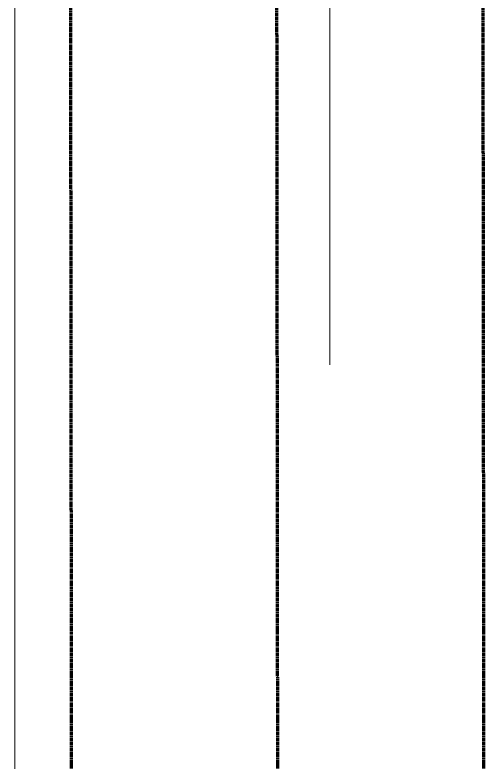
# Model space of a CAD drawing. Header units: inches. Extents: x -4830 to -242, y 9551 to 12925.
# Drawn here: x -4004.2 to -3867.1, y 10569 to 10786.5 of the extents above; entities that cross this region are included whole.
import ezdxf

# ---------------------------------------------------------------- set-up
doc = ezdxf.new("R2010")
doc.units = ezdxf.units.IN
doc.header["$MEASUREMENT"] = 0
doc.linetypes.add('Double Dash 3_8_', pattern=[1, 0.375, -0.125, 0.125, -0.125, 0.125, -0.125])
for name, color, linetype, lineweight in [('0-1', 7, 'Continuous', 5), ('A-DETL-THIN', 151, 'Continuous', 9), ('C-PROP-LINE', 91, 'Double Dash 3_8_', 70), ('C-TOPO', 7, 'Continuous', 9)]:
    doc.layers.add(name, color=color, linetype=linetype, lineweight=lineweight)

# ---------------------------------------------------------------- blocks, each defined once
blk = doc.blocks.new('CTR  - Topography_rvt-1-FLOOR PLAN - 2ND FLOOR')
at = {"layer": 'C-TOPO'}
for p, q in [((-4004.23, 10818.99), (-4004.23, 10711.75)), ((-4004.23, 10711.75), (-4004.23, 10818.99)), ((-4004.23, 10711.75), (-4004.23, 10652.43)), ((-4004.23, 10652.43), (-4004.23, 10711.75)), ((-4004.23, 10652.43), (-4004.23, 10594.89)), ((-4004.23, 10594.89), (-4004.23, 10652.43)), ((-4004.23, 10594.89), (-4004.23, 10531.34)), ((-4004.23, 10531.34), (-4004.23, 10594.89))]:
    blk.add_line(p, q, dxfattribs=at)
blk = doc.blocks.new('Family - ___-1878357-FLOOR PLAN - 2ND FLOOR')
at = {"layer": 'C-PROP-LINE'}
for p, q in [((-3989.61, 12268.69), (-3987.01, 9767.34)), ((-3929.52, 12184.69), (-3927.1, 9853.17)), ((-3869.45, 12124.69), (-3867.12, 9890.98))]:
    blk.add_line(p, q, dxfattribs=at)

msp = doc.modelspace()

# ---------------------------------------------------------------- linework, layer by layer
at = {"layer": 'A-DETL-THIN'}
msp.add_line((-3912.5987, 10972.5894), (-3912.5987, 10684.5894), dxfattribs=at)

# ---------------------------------------------------------------- block references
at = {"layer": '0-1'}
msp.add_blockref('CTR  - Topography_rvt-1-FLOOR PLAN - 2ND FLOOR', (0, 0), dxfattribs=at)
at = {"layer": 'C-PROP-LINE'}
msp.add_blockref('Family - ___-1878357-FLOOR PLAN - 2ND FLOOR', (0, 0), dxfattribs=at)

doc.saveas('drawing.dxf')
